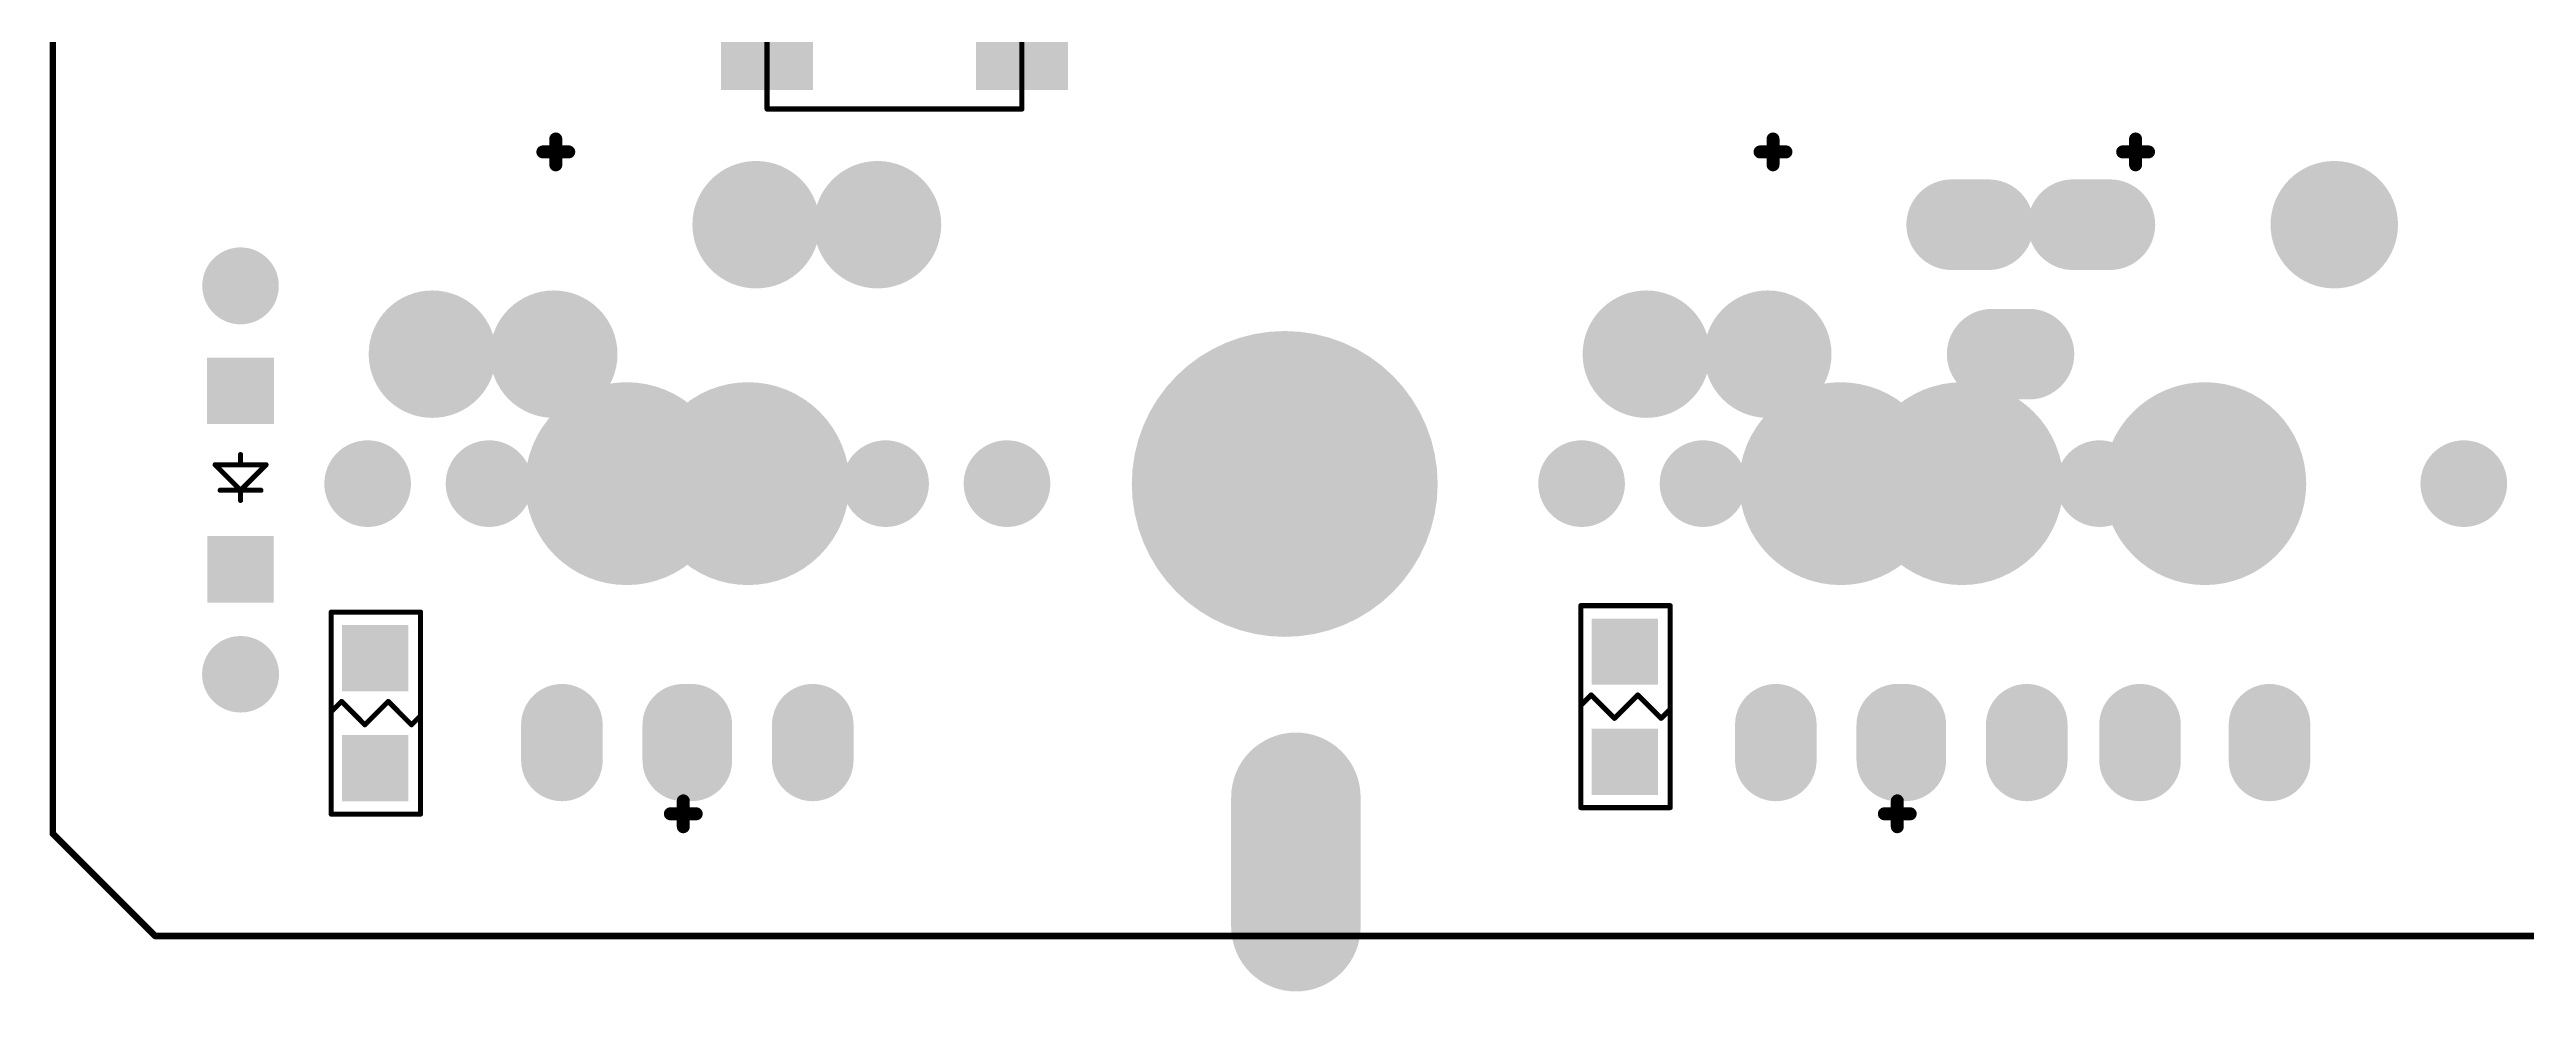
# Model space of a CAD drawing. Extents: x 407 to 769, y 688 to 804.
# Drawn here: x 407.81 to 456.39, y 688.52 to 707 of the extents above; entities that cross this region are included whole.
import ezdxf

# ---------------------------------------------------------------- set-up
doc = ezdxf.new("R2010")
doc.units = 0
doc.layers.get('0').update_dxf_attribs({"linetype": 'CONTINUOUS'})
for name, color, linetype in [('BOTTOMOVERLAY', 54, 'CONTINUOUS'), ('BOTTOMPASTE', 16, 'CONTINUOUS'), ('BOTTOMSOLDER', 6, 'CONTINUOUS'), ('KEEPOUTLAYER', 6, 'CONTINUOUS'), ('MULTILAYER', 9, 'CONTINUOUS'), ('TOPSOLDER', 216, 'CONTINUOUS')]:
    doc.layers.add(name, color=color, linetype=linetype)

# ---------------------------------------------------------------- blocks, each defined once
blk = doc.blocks.new('IN4148G_B_17')
at = {"layer": 'BOTTOMOVERLAY', "const_width": 0.1}
for points in [[(0, 0.2), (-0.5, -0.3)], [(0.4, 0.2), (-0.4, 0.2)], [(0, 0.4), (0, 0.2)], [(0.5, -0.3), (0, 0.2)], [(0.5, -0.3), (-0.5, -0.3)], [(0, -0.3), (0, -0.5)]]:
    blk.add_lwpolyline(points, dxfattribs=at)
at = {"layer": 'BOTTOMOVERLAY', "const_width": 0.05}
for points in [[(-0.425, 0.2, 1), (-0.375, 0.2, 1)], [(-0.025, 0.4, 1), (0.025, 0.4, 1)], [(-0.025, 0.2, 1), (0.025, 0.2, 1)], [(-0.025, 0.2, 1), (0.025, 0.2, 1)], [(-0.025, 0.2, 1), (0.025, 0.2, 1)], [(0.375, 0.2, 1), (0.425, 0.2, 1)], [(-0.525, -0.3, 1), (-0.475, -0.3, 1)], [(-0.525, -0.3, 1), (-0.475, -0.3, 1)], [(-0.025, -0.3, 1), (0.025, -0.3, 1)], [(-0.025, -0.5, 1), (0.025, -0.5, 1)], [(0.475, -0.3, 1), (0.525, -0.3, 1)], [(0.475, -0.3, 1), (0.525, -0.3, 1)]]:
    blk.add_lwpolyline(points, format="xyb", close=True, dxfattribs=at)
at = {"layer": 'BOTTOMPASTE'}
for points in [[(-0.65, 1.095), (0.65, 1.095), (-0.65, 2.405), (0.65, 2.405)], [(-0.655, -2.4), (0.655, -2.4), (-0.655, -1.1), (0.655, -1.1)]]:
    blk.add_solid(points, dxfattribs=at)
at = {"layer": 'BOTTOMSOLDER', "const_width": 1.5}
for points in [[(0.005, 3.81), (-0.005, 3.81)], [(0, -3.805), (0, -3.815)]]:
    blk.add_lwpolyline(points, dxfattribs=at)
at = {"layer": 'BOTTOMSOLDER', "const_width": 0.75}
for points in [[(-0.38, 3.81, 1), (0.37, 3.81, 1)], [(-0.37, 3.81, 1), (0.38, 3.81, 1)], [(-0.375, -3.805, 1), (0.375, -3.805, 1)], [(-0.375, -3.815, 1), (0.375, -3.815, 1)]]:
    blk.add_lwpolyline(points, format="xyb", close=True, dxfattribs=at)
at = {"layer": 'BOTTOMSOLDER'}
for points in [[(-0.65, 1.095), (0.65, 1.095), (-0.65, 2.405), (0.65, 2.405)], [(-0.655, -2.4), (0.655, -2.4), (-0.655, -1.1), (0.655, -1.1)]]:
    blk.add_solid(points, dxfattribs=at)
at = {"layer": 'MULTILAYER', "const_width": 1.5}
for points in [[(0.005, 3.81), (-0.005, 3.81)], [(0, -3.805), (0, -3.815)]]:
    blk.add_lwpolyline(points, dxfattribs=at)
at = {"layer": 'MULTILAYER', "const_width": 0.75}
for points in [[(-0.38, 3.81, 1), (0.37, 3.81, 1)], [(-0.37, 3.81, 1), (0.38, 3.81, 1)], [(-0.375, -3.805, 1), (0.375, -3.805, 1)], [(-0.375, -3.815, 1), (0.375, -3.815, 1)]]:
    blk.add_lwpolyline(points, format="xyb", close=True, dxfattribs=at)
blk = doc.blocks.new('__B_125')
at = {"layer": 'BOTTOMOVERLAY', "const_width": 0.254}
for points in [[(0.254, 0), (-0.254, 0)], [(0, 0.254), (0, -0.254)]]:
    blk.add_lwpolyline(points, dxfattribs=at)
at = {"layer": 'BOTTOMOVERLAY', "const_width": 0.127}
for points in [[(-0.317, 0, 1), (-0.19, 0, 1)], [(-0.063, 0.254, 1), (0.064, 0.254, 1)], [(0.191, 0, 1), (0.318, 0, 1)], [(-0.063, -0.254, 1), (0.064, -0.254, 1)]]:
    blk.add_lwpolyline(points, format="xyb", close=True, dxfattribs=at)
blk = doc.blocks.new('MX1UP_B_126')
at = {"layer": 'BOTTOMSOLDER'}
for points, const_width in [([(1.915, 5.08, 1), (3.165, 5.08, 1)], 1.25), ([(-4.615, 2.54, 1), (-3.726, 2.54, 1)], 0.889), ([(-3.894, 2.54, 1), (-3.005, 2.54, 1)], 0.889), ([(-0.995, 0, 1), (0.995, 0, 1)], 1.99), ([(-5.505, 0, 1), (-4.655, 0, 1)], 0.85), ([(4.655, 0, 1), (5.505, 0, 1)], 0.85), ([(-1.67, -4.73, 1), (-0.87, -4.73, 1)], 0.8), ([(0.87, -4.73, 1), (1.67, -4.73, 1)], 0.8), ([(-1.67, -5.43, 1), (-0.87, -5.43, 1)], 0.8), ([(0.87, -5.43, 1), (1.67, -5.43, 1)], 0.8)]:
    blk.add_lwpolyline(points, format="xyb", close=True, dxfattribs=dict(at, const_width=const_width))
for points, const_width in [([(-3.449, 2.54), (-4.171, 2.54)], 1.778), ([(-1.27, -5.43), (-1.27, -4.73)], 1.6), ([(1.27, -5.43), (1.27, -4.73)], 1.6)]:
    blk.add_lwpolyline(points, dxfattribs=dict(at, const_width=const_width))
at = {"layer": 'MULTILAYER'}
for points, const_width in [([(1.915, 5.08, 1), (3.165, 5.08, 1)], 1.25), ([(-4.615, 2.54, 1), (-3.726, 2.54, 1)], 0.889), ([(-3.894, 2.54, 1), (-3.005, 2.54, 1)], 0.889), ([(-0.995, 0, 1), (0.995, 0, 1)], 1.99), ([(-5.505, 0, 1), (-4.655, 0, 1)], 0.85), ([(4.655, 0, 1), (5.505, 0, 1)], 0.85), ([(-1.67, -4.73, 1), (-0.87, -4.73, 1)], 0.8), ([(0.87, -4.73, 1), (1.67, -4.73, 1)], 0.8), ([(-1.67, -5.43, 1), (-0.87, -5.43, 1)], 0.8), ([(0.87, -5.43, 1), (1.67, -5.43, 1)], 0.8)]:
    blk.add_lwpolyline(points, format="xyb", close=True, dxfattribs=dict(at, const_width=const_width))
for points, const_width in [([(-3.449, 2.54), (-4.171, 2.54)], 1.778), ([(-1.27, -5.43), (-1.27, -4.73)], 1.6), ([(1.27, -5.43), (1.27, -4.73)], 1.6)]:
    blk.add_lwpolyline(points, dxfattribs=dict(at, const_width=const_width))
at = {"layer": 'TOPSOLDER'}
for points, const_width in [([(1.915, 5.08, 1), (3.165, 5.08, 1)], 1.25), ([(-4.615, 2.54, 1), (-3.726, 2.54, 1)], 0.889), ([(-3.894, 2.54, 1), (-3.005, 2.54, 1)], 0.889), ([(-0.995, 0, 1), (0.995, 0, 1)], 1.99), ([(-5.505, 0, 1), (-4.655, 0, 1)], 0.85), ([(4.655, 0, 1), (5.505, 0, 1)], 0.85), ([(-1.67, -4.73, 1), (-0.87, -4.73, 1)], 0.8), ([(0.87, -4.73, 1), (1.67, -4.73, 1)], 0.8), ([(-1.67, -5.43, 1), (-0.87, -5.43, 1)], 0.8), ([(0.87, -5.43, 1), (1.67, -5.43, 1)], 0.8)]:
    blk.add_lwpolyline(points, format="xyb", close=True, dxfattribs=dict(at, const_width=const_width))
for points, const_width in [([(-3.449, 2.54), (-4.171, 2.54)], 1.778), ([(-1.27, -5.43), (-1.27, -4.73)], 1.6), ([(1.27, -5.43), (1.27, -4.73)], 1.6)]:
    blk.add_lwpolyline(points, dxfattribs=dict(at, const_width=const_width))
blk = doc.blocks.new('R0805_B_259')
at = {"layer": 'BOTTOMOVERLAY', "const_width": 0.1}
for points in [[(-0.889, 1.981), (0.864, 1.981)], [(-0.889, -1.981), (-0.889, 1.981)], [(0.864, -1.981), (0.864, 1.981)], [(-0.889, 0.025), (-0.686, 0.229)], [(-0.686, 0.229), (-0.229, -0.229)], [(-0.229, -0.229), (0, 0)], [(0, 0), (0.229, 0.229)], [(0.229, 0.229), (0.686, -0.229)], [(0.686, -0.229), (0.864, -0.051)], [(-0.889, -1.981), (0.864, -1.981)]]:
    blk.add_lwpolyline(points, dxfattribs=at)
at = {"layer": 'BOTTOMOVERLAY', "const_width": 0.05}
for points in [[(-0.914, 1.981, 1), (-0.864, 1.981, 1)], [(-0.914, 1.981, 1), (-0.864, 1.981, 1)], [(0.839, 1.981, 1), (0.889, 1.981, 1)], [(0.839, 1.981, 1), (0.889, 1.981, 1)], [(-0.914, 0.025, 1), (-0.864, 0.025, 1)], [(-0.711, 0.229, 1), (-0.661, 0.229, 1)], [(-0.711, 0.229, 1), (-0.661, 0.229, 1)], [(-0.025, 0, 1), (0.025, 0, 1)], [(-0.025, 0, 1), (0.025, 0, 1)], [(0.204, 0.229, 1), (0.254, 0.229, 1)], [(0.204, 0.229, 1), (0.254, 0.229, 1)], [(-0.254, -0.229, 1), (-0.204, -0.229, 1)], [(-0.254, -0.229, 1), (-0.204, -0.229, 1)], [(0.661, -0.229, 1), (0.711, -0.229, 1)], [(0.661, -0.229, 1), (0.711, -0.229, 1)], [(0.839, -0.051, 1), (0.889, -0.051, 1)], [(-0.914, -1.981, 1), (-0.864, -1.981, 1)], [(-0.914, -1.981, 1), (-0.864, -1.981, 1)], [(0.839, -1.981, 1), (0.889, -1.981, 1)], [(0.839, -1.981, 1), (0.889, -1.981, 1)]]:
    blk.add_lwpolyline(points, format="xyb", close=True, dxfattribs=at)
at = {"layer": 'BOTTOMPASTE'}
for points in [[(0.625, 0.428), (0.625, 1.728), (-0.675, 0.428), (-0.675, 1.728)], [(0.625, -1.731), (0.625, -0.431), (-0.675, -1.731), (-0.675, -0.431)]]:
    blk.add_solid(points, dxfattribs=at)
at = {"layer": 'BOTTOMSOLDER'}
for points in [[(0.625, 0.428), (0.625, 1.728), (-0.675, 0.428), (-0.675, 1.728)], [(0.625, -1.731), (0.625, -0.431), (-0.675, -1.731), (-0.675, -0.431)]]:
    blk.add_solid(points, dxfattribs=at)
blk = doc.blocks.new('R0805_B_260')
at = {"layer": 'BOTTOMOVERLAY', "const_width": 0.1}
for points in [[(-0.889, 1.981), (0.864, 1.981)], [(-0.889, -1.981), (-0.889, 1.981)], [(0.864, -1.981), (0.864, 1.981)], [(-0.889, 0.025), (-0.686, 0.229)], [(-0.686, 0.229), (-0.229, -0.229)], [(-0.229, -0.229), (0, 0)], [(0, 0), (0.229, 0.229)], [(0.229, 0.229), (0.686, -0.229)], [(0.686, -0.229), (0.864, -0.051)], [(-0.889, -1.981), (0.864, -1.981)]]:
    blk.add_lwpolyline(points, dxfattribs=at)
at = {"layer": 'BOTTOMOVERLAY', "const_width": 0.05}
for points in [[(-0.914, 1.981, 1), (-0.864, 1.981, 1)], [(-0.914, 1.981, 1), (-0.864, 1.981, 1)], [(0.839, 1.981, 1), (0.889, 1.981, 1)], [(0.839, 1.981, 1), (0.889, 1.981, 1)], [(-0.914, 0.025, 1), (-0.864, 0.025, 1)], [(-0.711, 0.229, 1), (-0.661, 0.229, 1)], [(-0.711, 0.229, 1), (-0.661, 0.229, 1)], [(-0.025, 0, 1), (0.025, 0, 1)], [(-0.025, 0, 1), (0.025, 0, 1)], [(0.204, 0.229, 1), (0.254, 0.229, 1)], [(0.204, 0.229, 1), (0.254, 0.229, 1)], [(-0.254, -0.229, 1), (-0.204, -0.229, 1)], [(-0.254, -0.229, 1), (-0.204, -0.229, 1)], [(0.661, -0.229, 1), (0.711, -0.229, 1)], [(0.661, -0.229, 1), (0.711, -0.229, 1)], [(0.839, -0.051, 1), (0.889, -0.051, 1)], [(-0.914, -1.981, 1), (-0.864, -1.981, 1)], [(-0.914, -1.981, 1), (-0.864, -1.981, 1)], [(0.839, -1.981, 1), (0.889, -1.981, 1)], [(0.839, -1.981, 1), (0.889, -1.981, 1)]]:
    blk.add_lwpolyline(points, format="xyb", close=True, dxfattribs=at)
at = {"layer": 'BOTTOMPASTE'}
for points in [[(0.625, 0.428), (0.625, 1.728), (-0.675, 0.428), (-0.675, 1.728)], [(0.625, -1.731), (0.625, -0.431), (-0.675, -1.731), (-0.675, -0.431)]]:
    blk.add_solid(points, dxfattribs=at)
at = {"layer": 'BOTTOMSOLDER'}
for points in [[(0.625, 0.428), (0.625, 1.728), (-0.675, 0.428), (-0.675, 1.728)], [(0.625, -1.731), (0.625, -0.431), (-0.675, -1.731), (-0.675, -0.431)]]:
    blk.add_solid(points, dxfattribs=at)
blk = doc.blocks.new('MX1UP_B_299')
at = {"layer": 'BOTTOMSOLDER'}
for points, const_width in [([(2.901, 5.08), (2.179, 5.08)], 1.778), ([(-1.27, -5.43), (-1.27, -4.73)], 1.6), ([(1.27, -5.43), (1.27, -4.73)], 1.6)]:
    blk.add_lwpolyline(points, dxfattribs=dict(at, const_width=const_width))
for points, const_width in [([(1.735, 5.08, 1), (2.624, 5.08, 1)], 0.889), ([(2.456, 5.08, 1), (3.345, 5.08, 1)], 0.889), ([(-4.435, 2.54, 1), (-3.185, 2.54, 1)], 1.25), ([(-0.995, 0, 1), (0.995, 0, 1)], 1.99), ([(-5.505, 0, 1), (-4.655, 0, 1)], 0.85), ([(4.655, 0, 1), (5.505, 0, 1)], 0.85), ([(-1.67, -4.73, 1), (-0.87, -4.73, 1)], 0.8), ([(0.87, -4.73, 1), (1.67, -4.73, 1)], 0.8), ([(-1.67, -5.43, 1), (-0.87, -5.43, 1)], 0.8), ([(0.87, -5.43, 1), (1.67, -5.43, 1)], 0.8)]:
    blk.add_lwpolyline(points, format="xyb", close=True, dxfattribs=dict(at, const_width=const_width))
at = {"layer": 'MULTILAYER'}
for points, const_width in [([(2.901, 5.08), (2.179, 5.08)], 1.778), ([(-1.27, -5.43), (-1.27, -4.73)], 1.6), ([(1.27, -5.43), (1.27, -4.73)], 1.6)]:
    blk.add_lwpolyline(points, dxfattribs=dict(at, const_width=const_width))
for points, const_width in [([(1.735, 5.08, 1), (2.624, 5.08, 1)], 0.889), ([(2.456, 5.08, 1), (3.345, 5.08, 1)], 0.889), ([(-4.435, 2.54, 1), (-3.185, 2.54, 1)], 1.25), ([(-0.995, 0, 1), (0.995, 0, 1)], 1.99), ([(-5.505, 0, 1), (-4.655, 0, 1)], 0.85), ([(4.655, 0, 1), (5.505, 0, 1)], 0.85), ([(-1.67, -4.73, 1), (-0.87, -4.73, 1)], 0.8), ([(0.87, -4.73, 1), (1.67, -4.73, 1)], 0.8), ([(-1.67, -5.43, 1), (-0.87, -5.43, 1)], 0.8), ([(0.87, -5.43, 1), (1.67, -5.43, 1)], 0.8)]:
    blk.add_lwpolyline(points, format="xyb", close=True, dxfattribs=dict(at, const_width=const_width))
at = {"layer": 'TOPSOLDER'}
for points, const_width in [([(2.901, 5.08), (2.179, 5.08)], 1.778), ([(-1.27, -5.43), (-1.27, -4.73)], 1.6), ([(1.27, -5.43), (1.27, -4.73)], 1.6)]:
    blk.add_lwpolyline(points, dxfattribs=dict(at, const_width=const_width))
for points, const_width in [([(1.735, 5.08, 1), (2.624, 5.08, 1)], 0.889), ([(2.456, 5.08, 1), (3.345, 5.08, 1)], 0.889), ([(-4.435, 2.54, 1), (-3.185, 2.54, 1)], 1.25), ([(-0.995, 0, 1), (0.995, 0, 1)], 1.99), ([(-5.505, 0, 1), (-4.655, 0, 1)], 0.85), ([(4.655, 0, 1), (5.505, 0, 1)], 0.85), ([(-1.67, -4.73, 1), (-0.87, -4.73, 1)], 0.8), ([(0.87, -4.73, 1), (1.67, -4.73, 1)], 0.8), ([(-1.67, -5.43, 1), (-0.87, -5.43, 1)], 0.8), ([(0.87, -5.43, 1), (1.67, -5.43, 1)], 0.8)]:
    blk.add_lwpolyline(points, format="xyb", close=True, dxfattribs=dict(at, const_width=const_width))
blk = doc.blocks.new('MX1UP__B_300')
at = {"layer": 'BOTTOMOVERLAY', "const_width": 0.254}
for points in [[(-1.27, -6.731), (-1.27, -6.223)], [(-1.524, -6.477), (-1.016, -6.477)]]:
    blk.add_lwpolyline(points, dxfattribs=at)
at = {"layer": 'BOTTOMOVERLAY', "const_width": 0.127}
for points in [[(-1.333, -6.223, 1), (-1.206, -6.223, 1)], [(-1.587, -6.477, 1), (-1.46, -6.477, 1)], [(-1.333, -6.731, 1), (-1.206, -6.731, 1)], [(-1.079, -6.477, 1), (-0.952, -6.477, 1)]]:
    blk.add_lwpolyline(points, format="xyb", close=True, dxfattribs=at)
at = {"layer": 'BOTTOMSOLDER'}
for points, const_width in [([(2.901, 5.08), (2.179, 5.08)], 1.778), ([(-1.27, -5.43), (-1.27, -4.73)], 1.6), ([(1.27, -5.43), (1.27, -4.73)], 1.6)]:
    blk.add_lwpolyline(points, dxfattribs=dict(at, const_width=const_width))
for points, const_width in [([(1.735, 5.08, 1), (2.624, 5.08, 1)], 0.889), ([(2.456, 5.08, 1), (3.345, 5.08, 1)], 0.889), ([(-4.435, 2.54, 1), (-3.185, 2.54, 1)], 1.25), ([(-0.995, 0, 1), (0.995, 0, 1)], 1.99), ([(-5.505, 0, 1), (-4.655, 0, 1)], 0.85), ([(4.655, 0, 1), (5.505, 0, 1)], 0.85), ([(-1.67, -4.73, 1), (-0.87, -4.73, 1)], 0.8), ([(0.87, -4.73, 1), (1.67, -4.73, 1)], 0.8), ([(-1.67, -5.43, 1), (-0.87, -5.43, 1)], 0.8), ([(0.87, -5.43, 1), (1.67, -5.43, 1)], 0.8)]:
    blk.add_lwpolyline(points, format="xyb", close=True, dxfattribs=dict(at, const_width=const_width))
at = {"layer": 'MULTILAYER'}
for points, const_width in [([(2.901, 5.08), (2.179, 5.08)], 1.778), ([(-1.27, -5.43), (-1.27, -4.73)], 1.6), ([(1.27, -5.43), (1.27, -4.73)], 1.6)]:
    blk.add_lwpolyline(points, dxfattribs=dict(at, const_width=const_width))
for points, const_width in [([(1.735, 5.08, 1), (2.624, 5.08, 1)], 0.889), ([(2.456, 5.08, 1), (3.345, 5.08, 1)], 0.889), ([(-4.435, 2.54, 1), (-3.185, 2.54, 1)], 1.25), ([(-0.995, 0, 1), (0.995, 0, 1)], 1.99), ([(-5.505, 0, 1), (-4.655, 0, 1)], 0.85), ([(4.655, 0, 1), (5.505, 0, 1)], 0.85), ([(-1.67, -4.73, 1), (-0.87, -4.73, 1)], 0.8), ([(0.87, -4.73, 1), (1.67, -4.73, 1)], 0.8), ([(-1.67, -5.43, 1), (-0.87, -5.43, 1)], 0.8), ([(0.87, -5.43, 1), (1.67, -5.43, 1)], 0.8)]:
    blk.add_lwpolyline(points, format="xyb", close=True, dxfattribs=dict(at, const_width=const_width))
at = {"layer": 'TOPSOLDER'}
for points, const_width in [([(2.901, 5.08), (2.179, 5.08)], 1.778), ([(-1.27, -5.43), (-1.27, -4.73)], 1.6), ([(1.27, -5.43), (1.27, -4.73)], 1.6)]:
    blk.add_lwpolyline(points, dxfattribs=dict(at, const_width=const_width))
for points, const_width in [([(1.735, 5.08, 1), (2.624, 5.08, 1)], 0.889), ([(2.456, 5.08, 1), (3.345, 5.08, 1)], 0.889), ([(-4.435, 2.54, 1), (-3.185, 2.54, 1)], 1.25), ([(-0.995, 0, 1), (0.995, 0, 1)], 1.99), ([(-5.505, 0, 1), (-4.655, 0, 1)], 0.85), ([(4.655, 0, 1), (5.505, 0, 1)], 0.85), ([(-1.67, -4.73, 1), (-0.87, -4.73, 1)], 0.8), ([(0.87, -4.73, 1), (1.67, -4.73, 1)], 0.8), ([(-1.67, -5.43, 1), (-0.87, -5.43, 1)], 0.8), ([(0.87, -5.43, 1), (1.67, -5.43, 1)], 0.8)]:
    blk.add_lwpolyline(points, format="xyb", close=True, dxfattribs=dict(at, const_width=const_width))
blk = doc.blocks.new('MX1UP_B_302')
at = {"layer": 'BOTTOMSOLDER'}
for points, const_width in [([(1.915, 5.08, 1), (3.165, 5.08, 1)], 1.25), ([(-4.435, 2.54, 1), (-3.185, 2.54, 1)], 1.25), ([(-0.995, 0, 1), (0.995, 0, 1)], 1.99), ([(-5.505, 0, 1), (-4.655, 0, 1)], 0.85), ([(4.655, 0, 1), (5.505, 0, 1)], 0.85), ([(-1.67, -4.73, 1), (-0.87, -4.73, 1)], 0.8), ([(0.87, -4.73, 1), (1.67, -4.73, 1)], 0.8), ([(-1.67, -5.43, 1), (-0.87, -5.43, 1)], 0.8), ([(0.87, -5.43, 1), (1.67, -5.43, 1)], 0.8)]:
    blk.add_lwpolyline(points, format="xyb", close=True, dxfattribs=dict(at, const_width=const_width))
at = {"layer": 'BOTTOMSOLDER', "const_width": 1.6}
for points in [[(-1.27, -5.43), (-1.27, -4.73)], [(1.27, -5.43), (1.27, -4.73)]]:
    blk.add_lwpolyline(points, dxfattribs=at)
at = {"layer": 'MULTILAYER'}
for points, const_width in [([(1.915, 5.08, 1), (3.165, 5.08, 1)], 1.25), ([(-4.435, 2.54, 1), (-3.185, 2.54, 1)], 1.25), ([(-0.995, 0, 1), (0.995, 0, 1)], 1.99), ([(-5.505, 0, 1), (-4.655, 0, 1)], 0.85), ([(4.655, 0, 1), (5.505, 0, 1)], 0.85), ([(-1.67, -4.73, 1), (-0.87, -4.73, 1)], 0.8), ([(0.87, -4.73, 1), (1.67, -4.73, 1)], 0.8), ([(-1.67, -5.43, 1), (-0.87, -5.43, 1)], 0.8), ([(0.87, -5.43, 1), (1.67, -5.43, 1)], 0.8)]:
    blk.add_lwpolyline(points, format="xyb", close=True, dxfattribs=dict(at, const_width=const_width))
at = {"layer": 'MULTILAYER', "const_width": 1.6}
for points in [[(-1.27, -5.43), (-1.27, -4.73)], [(1.27, -5.43), (1.27, -4.73)]]:
    blk.add_lwpolyline(points, dxfattribs=at)
at = {"layer": 'TOPSOLDER'}
for points, const_width in [([(1.915, 5.08, 1), (3.165, 5.08, 1)], 1.25), ([(-4.435, 2.54, 1), (-3.185, 2.54, 1)], 1.25), ([(-0.995, 0, 1), (0.995, 0, 1)], 1.99), ([(-5.505, 0, 1), (-4.655, 0, 1)], 0.85), ([(4.655, 0, 1), (5.505, 0, 1)], 0.85), ([(-1.67, -4.73, 1), (-0.87, -4.73, 1)], 0.8), ([(0.87, -4.73, 1), (1.67, -4.73, 1)], 0.8), ([(-1.67, -5.43, 1), (-0.87, -5.43, 1)], 0.8), ([(0.87, -5.43, 1), (1.67, -5.43, 1)], 0.8)]:
    blk.add_lwpolyline(points, format="xyb", close=True, dxfattribs=dict(at, const_width=const_width))
at = {"layer": 'TOPSOLDER', "const_width": 1.6}
for points in [[(-1.27, -5.43), (-1.27, -4.73)], [(1.27, -5.43), (1.27, -4.73)]]:
    blk.add_lwpolyline(points, dxfattribs=at)
blk = doc.blocks.new('MX1UP__B_303')
at = {"layer": 'BOTTOMOVERLAY', "const_width": 0.254}
for points in [[(-1.27, -6.731), (-1.27, -6.223)], [(-1.524, -6.477), (-1.016, -6.477)]]:
    blk.add_lwpolyline(points, dxfattribs=at)
at = {"layer": 'BOTTOMOVERLAY', "const_width": 0.127}
for points in [[(-1.333, -6.223, 1), (-1.206, -6.223, 1)], [(-1.587, -6.477, 1), (-1.46, -6.477, 1)], [(-1.333, -6.731, 1), (-1.206, -6.731, 1)], [(-1.079, -6.477, 1), (-0.952, -6.477, 1)]]:
    blk.add_lwpolyline(points, format="xyb", close=True, dxfattribs=at)
at = {"layer": 'BOTTOMSOLDER'}
for points, const_width in [([(1.915, 5.08, 1), (3.165, 5.08, 1)], 1.25), ([(-4.435, 2.54, 1), (-3.185, 2.54, 1)], 1.25), ([(-0.995, 0, 1), (0.995, 0, 1)], 1.99), ([(-5.505, 0, 1), (-4.655, 0, 1)], 0.85), ([(4.655, 0, 1), (5.505, 0, 1)], 0.85), ([(-1.67, -4.73, 1), (-0.87, -4.73, 1)], 0.8), ([(0.87, -4.73, 1), (1.67, -4.73, 1)], 0.8), ([(-1.67, -5.43, 1), (-0.87, -5.43, 1)], 0.8), ([(0.87, -5.43, 1), (1.67, -5.43, 1)], 0.8)]:
    blk.add_lwpolyline(points, format="xyb", close=True, dxfattribs=dict(at, const_width=const_width))
at = {"layer": 'BOTTOMSOLDER', "const_width": 1.6}
for points in [[(-1.27, -5.43), (-1.27, -4.73)], [(1.27, -5.43), (1.27, -4.73)]]:
    blk.add_lwpolyline(points, dxfattribs=at)
at = {"layer": 'MULTILAYER'}
for points, const_width in [([(1.915, 5.08, 1), (3.165, 5.08, 1)], 1.25), ([(-4.435, 2.54, 1), (-3.185, 2.54, 1)], 1.25), ([(-0.995, 0, 1), (0.995, 0, 1)], 1.99), ([(-5.505, 0, 1), (-4.655, 0, 1)], 0.85), ([(4.655, 0, 1), (5.505, 0, 1)], 0.85), ([(-1.67, -4.73, 1), (-0.87, -4.73, 1)], 0.8), ([(0.87, -4.73, 1), (1.67, -4.73, 1)], 0.8), ([(-1.67, -5.43, 1), (-0.87, -5.43, 1)], 0.8), ([(0.87, -5.43, 1), (1.67, -5.43, 1)], 0.8)]:
    blk.add_lwpolyline(points, format="xyb", close=True, dxfattribs=dict(at, const_width=const_width))
at = {"layer": 'MULTILAYER', "const_width": 1.6}
for points in [[(-1.27, -5.43), (-1.27, -4.73)], [(1.27, -5.43), (1.27, -4.73)]]:
    blk.add_lwpolyline(points, dxfattribs=at)
at = {"layer": 'TOPSOLDER'}
for points, const_width in [([(1.915, 5.08, 1), (3.165, 5.08, 1)], 1.25), ([(-4.435, 2.54, 1), (-3.185, 2.54, 1)], 1.25), ([(-0.995, 0, 1), (0.995, 0, 1)], 1.99), ([(-5.505, 0, 1), (-4.655, 0, 1)], 0.85), ([(4.655, 0, 1), (5.505, 0, 1)], 0.85), ([(-1.67, -4.73, 1), (-0.87, -4.73, 1)], 0.8), ([(0.87, -4.73, 1), (1.67, -4.73, 1)], 0.8), ([(-1.67, -5.43, 1), (-0.87, -5.43, 1)], 0.8), ([(0.87, -5.43, 1), (1.67, -5.43, 1)], 0.8)]:
    blk.add_lwpolyline(points, format="xyb", close=True, dxfattribs=dict(at, const_width=const_width))
at = {"layer": 'TOPSOLDER', "const_width": 1.6}
for points in [[(-1.27, -5.43), (-1.27, -4.73)], [(1.27, -5.43), (1.27, -4.73)]]:
    blk.add_lwpolyline(points, dxfattribs=at)
blk = doc.blocks.new('RGB_WS2812B_B_380')
at = {"layer": 'BOTTOMOVERLAY', "const_width": 0.1}
for points in [[(-2.5, 2.5), (2.5, 2.5)], [(-2.5, 0), (-2.5, 2.5)], [(0.635, 2.5), (2.5, 0.635)], [(2.5, -2.5), (2.5, 2.5)], [(-2.5, -2.5), (-2.5, 0)], [(-2.5, -2.5), (0, -2.5)], [(0, -2.5), (2.5, -2.5)]]:
    blk.add_lwpolyline(points, dxfattribs=at)
at = {"layer": 'BOTTOMOVERLAY', "const_width": 0.05}
for points in [[(-2.525, 2.5, 1), (-2.475, 2.5, 1)], [(-2.525, 2.5, 1), (-2.475, 2.5, 1)], [(0.61, 2.5, 1), (0.66, 2.5, 1)], [(2.475, 2.5, 1), (2.525, 2.5, 1)], [(2.475, 2.5, 1), (2.525, 2.5, 1)], [(2.475, 0.635, 1), (2.525, 0.635, 1)], [(-2.525, 0, 1), (-2.475, 0, 1)], [(-2.525, 0, 1), (-2.475, 0, 1)], [(-2.525, -2.5, 1), (-2.475, -2.5, 1)], [(-2.525, -2.5, 1), (-2.475, -2.5, 1)], [(-0.025, -2.5, 1), (0.025, -2.5, 1)], [(-0.025, -2.5, 1), (0.025, -2.5, 1)], [(2.475, -2.5, 1), (2.525, -2.5, 1)], [(2.475, -2.5, 1), (2.525, -2.5, 1)]]:
    blk.add_lwpolyline(points, format="xyb", close=True, dxfattribs=at)
at = {"layer": 'BOTTOMPASTE'}
for points in [[(-3.3, 1.024), (-1.7, 1.024), (-3.3, 2.024), (-1.7, 2.024)], [(1.7, 1.024), (3.3, 1.024), (1.7, 2.024), (3.3, 2.024)], [(-3.3, -2.024), (-1.7, -2.024), (-3.3, -1.024), (-1.7, -1.024)], [(1.7, -2.024), (3.3, -2.024), (1.7, -1.024), (3.3, -1.024)]]:
    blk.add_solid(points, dxfattribs=at)
at = {"layer": 'BOTTOMSOLDER'}
for points in [[(-3.402, 0.922), (-1.598, 0.922), (-3.402, 2.126), (-1.598, 2.126)], [(1.598, 0.922), (3.402, 0.922), (1.598, 2.126), (3.402, 2.126)], [(-3.402, -2.126), (-1.598, -2.126), (-3.402, -0.922), (-1.598, -0.922)], [(1.598, -2.126), (3.402, -2.126), (1.598, -0.922), (3.402, -0.922)]]:
    blk.add_solid(points, dxfattribs=at)
blk = doc.blocks.new('__B_388')
at = {"layer": 'BOTTOMOVERLAY', "const_width": 0.254}
for points in [[(0.254, 0), (-0.254, 0)], [(0, 0.254), (0, -0.254)]]:
    blk.add_lwpolyline(points, dxfattribs=at)
at = {"layer": 'BOTTOMOVERLAY', "const_width": 0.127}
for points in [[(-0.317, 0, 1), (-0.19, 0, 1)], [(-0.063, 0.254, 1), (0.064, 0.254, 1)], [(0.191, 0, 1), (0.318, 0, 1)], [(-0.063, -0.254, 1), (0.064, -0.254, 1)]]:
    blk.add_lwpolyline(points, format="xyb", close=True, dxfattribs=at)
blk = doc.blocks.new('__B_389')
at = {"layer": 'BOTTOMOVERLAY', "const_width": 0.254}
for points in [[(0.254, 0), (-0.254, 0)], [(0, 0.254), (0, -0.254)]]:
    blk.add_lwpolyline(points, dxfattribs=at)
at = {"layer": 'BOTTOMOVERLAY', "const_width": 0.127}
for points in [[(-0.317, 0, 1), (-0.19, 0, 1)], [(-0.063, 0.254, 1), (0.064, 0.254, 1)], [(0.191, 0, 1), (0.318, 0, 1)], [(-0.063, -0.254, 1), (0.064, -0.254, 1)]]:
    blk.add_lwpolyline(points, format="xyb", close=True, dxfattribs=at)

msp = doc.modelspace()

# ---------------------------------------------------------------- linework, layer by layer
at = {"layer": 'BOTTOMSOLDER'}
for points, const_width in [([(430.536, 698.475, 1), (433.536, 698.475, 1)], 3), ([(431.62, 692.328, 1), (432.89, 692.328, 1)], 1.27), ([(431.62, 689.788, 1), (432.89, 689.788, 1)], 1.27)]:
    msp.add_lwpolyline(points, format="xyb", close=True, dxfattribs=dict(at, const_width=const_width))
at = {"layer": 'BOTTOMSOLDER', "const_width": 2.54}
msp.add_lwpolyline([(432.255, 692.328), (432.255, 689.788)], dxfattribs=at)
at = {"layer": 'KEEPOUTLAYER', "const_width": 0.127}
for points in [[(407.871, 691.615), (407.871, 800.659)], [(407.871, 691.615), (409.88, 689.606)], [(409.88, 689.606), (451.522, 689.606)], [(450.996, 689.606), (556.297, 689.606)]]:
    msp.add_lwpolyline(points, dxfattribs=at)
at = {"layer": 'KEEPOUTLAYER', "const_width": 0.0635}
for points in [[(407.839, 691.615, 1), (407.902, 691.615, 1)], [(407.839, 691.615, 1), (407.902, 691.615, 1)], [(409.848, 689.606, 1), (409.911, 689.606, 1)], [(409.848, 689.606, 1), (409.911, 689.606, 1)], [(450.964, 689.606, 1), (451.027, 689.606, 1)], [(451.49, 689.606, 1), (451.554, 689.606, 1)]]:
    msp.add_lwpolyline(points, format="xyb", close=True, dxfattribs=at)
at = {"layer": 'MULTILAYER'}
for points, const_width in [([(430.536, 698.475, 1), (433.536, 698.475, 1)], 3), ([(431.62, 692.328, 1), (432.89, 692.328, 1)], 1.27), ([(431.62, 689.788, 1), (432.89, 689.788, 1)], 1.27)]:
    msp.add_lwpolyline(points, format="xyb", close=True, dxfattribs=dict(at, const_width=const_width))
at = {"layer": 'MULTILAYER', "const_width": 2.54}
msp.add_lwpolyline([(432.255, 692.328), (432.255, 689.788)], dxfattribs=at)
at = {"layer": 'TOPSOLDER'}
for points, const_width in [([(430.536, 698.475, 1), (433.536, 698.475, 1)], 3), ([(431.62, 692.328, 1), (432.89, 692.328, 1)], 1.27), ([(431.62, 689.788, 1), (432.89, 689.788, 1)], 1.27)]:
    msp.add_lwpolyline(points, format="xyb", close=True, dxfattribs=dict(at, const_width=const_width))
at = {"layer": 'TOPSOLDER', "const_width": 2.54}
msp.add_lwpolyline([(432.255, 692.328), (432.255, 689.788)], dxfattribs=at)

# ---------------------------------------------------------------- block references
for name, p, rotation in [('RGB_WS2812B_B_380', (424.381, 708.33), 360), ('__B_389', (417.738, 704.989), 180), ('__B_388', (441.614, 704.989), 180), ('__B_125', (448.726, 704.989), 180), ('IN4148G_B_17', (411.554, 698.551), 180), ('R0805_B_260', (414.221, 693.979), 360), ('R0805_B_259', (438.732, 694.106), 360)]:
    msp.add_blockref(name, p, dxfattribs=dict(rotation=rotation))
for name, p in [('MX1UP_B_302', (419.127, 698.481)), ('MX1UP__B_303', (421.508, 698.481)), ('MX1UP_B_126', (450.083, 698.481)), ('MX1UP_B_299', (442.939, 698.481)), ('MX1UP__B_300', (445.321, 698.481))]:
    msp.add_blockref(name, p)

# ---------------------------------------------------------------- texts
at = {"layer": 'BOTTOMOVERLAY', "text_generation_flag": 2}
for s, rotation, p in [('D195', 360, (412.697, 703.758)), ('R6', 360, (415.138, 696.519)), ('R7', 360, (439.649, 696.646)), ('LCtrl', 180, (415.309, 695.892)), ('LGui', 180, (437.661, 695.765))]:
    msp.add_text(s, height=0.001, rotation=rotation, dxfattribs=at).set_placement(p)

doc.saveas('drawing.dxf')
